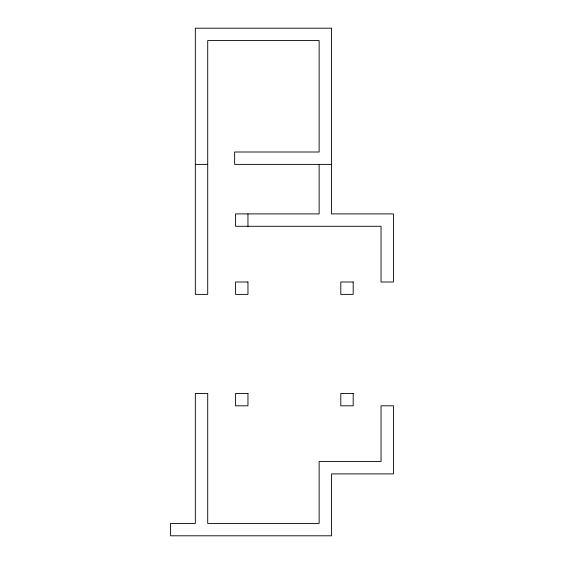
<?xml version="1.0" encoding="UTF-8"?>
<svg xmlns="http://www.w3.org/2000/svg" width="564" height="564" viewBox="0 0 564 564"><rect width="100%" height="100%" fill="white"/><g stroke="black" fill="none" stroke-linecap="round" stroke-linejoin="round"><path stroke-width="0.85" d="M195.334 164.385L207.714 164.385M331.519 164.385L234.645 164.385L234.645 152.005L319.139 152.005L319.139 40.58L207.714 40.58L207.714 294.38L195.334 294.38L195.334 28.2L331.519 28.2L331.519 213.904L393.425 213.904L393.425 282L381.045 282L381.045 226.291L235.576 226.291L235.576 213.904L319.139 213.904L319.139 164.385M247.956 213.904L247.956 226.291M247.956 282L235.576 282L235.576 294.38L247.956 294.38L247.956 282M353.191 282L340.804 282L340.804 294.38L353.191 294.38L353.191 282M207.714 393.425L195.334 393.425L195.334 523.42L170.575 523.42L170.575 535.8L331.519 535.8L331.519 473.901L393.425 473.901L393.425 405.805L381.045 405.805L381.045 461.514L319.139 461.514L319.139 523.42L207.714 523.42L207.714 393.425M247.956 393.425L235.576 393.425L235.576 405.805L247.956 405.805L247.956 393.425M353.191 393.425L340.804 393.425L340.804 405.805L353.191 405.805L353.191 393.425"/></g></svg>
